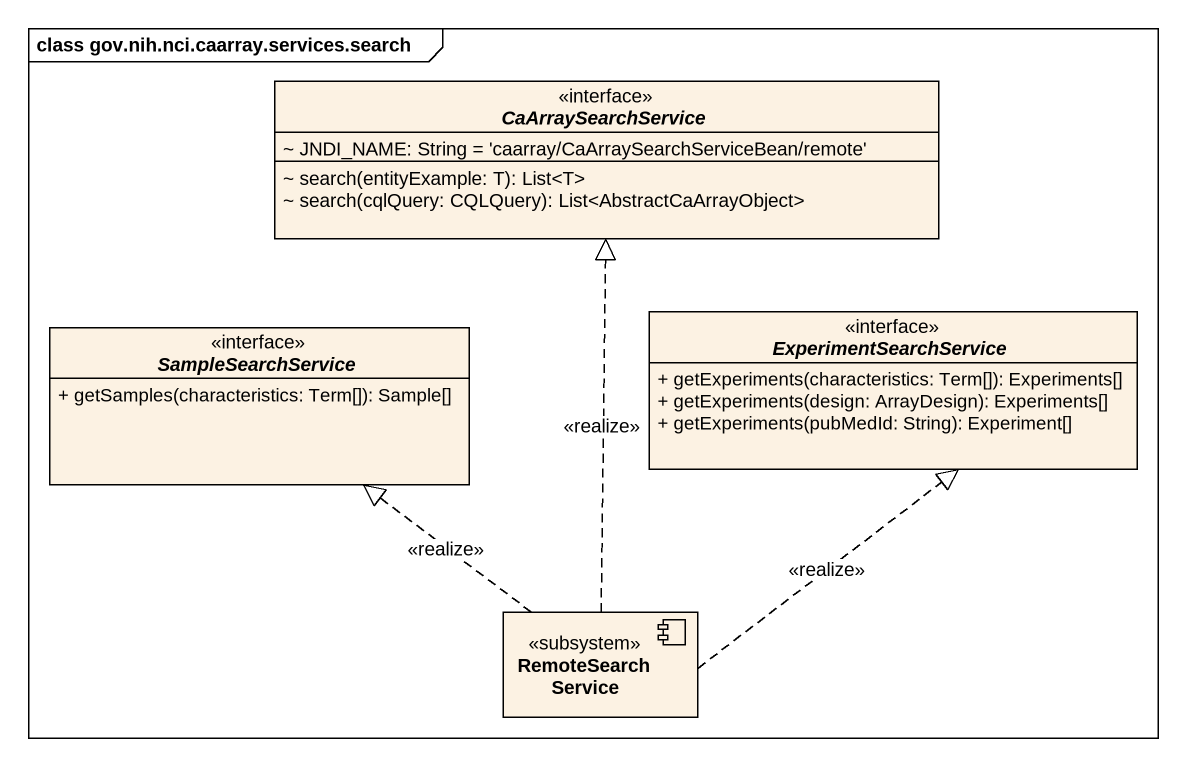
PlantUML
@startuml
mainframe class gov.nih.nci.caarray.services.search
allowmixing
hide circle
hide empty members
skinparam classAttributeIconSize 0
interface CaArraySearchService <<interface>> {
  ~ JNDI_NAME: String = 'caarray/CaArraySearchServiceBean/remote'
  ~ search(entityExample: T): List<T>
  ~ search(cqlQuery: CQLQuery): List<AbstractCaArrayObject>
}
interface SampleSearchService <<interface>> {
  + getSamples(characteristics: Term[]): Sample[]
}
interface ExperimentSearchService <<interface>> {
  + getExperiments(characteristics: Term[]): Experiments[]
  + getExperiments(design: ArrayDesign): Experiments[]
  + getExperiments(pubMedId: String): Experiment[]
}
component RemoteSearchService <<subsystem>>
RemoteSearchService .up.|> CaArraySearchService : <<realize>>
RemoteSearchService .up.|> SampleSearchService : <<realize>>
RemoteSearchService .up.|> ExperimentSearchService : <<realize>>
@enduml
